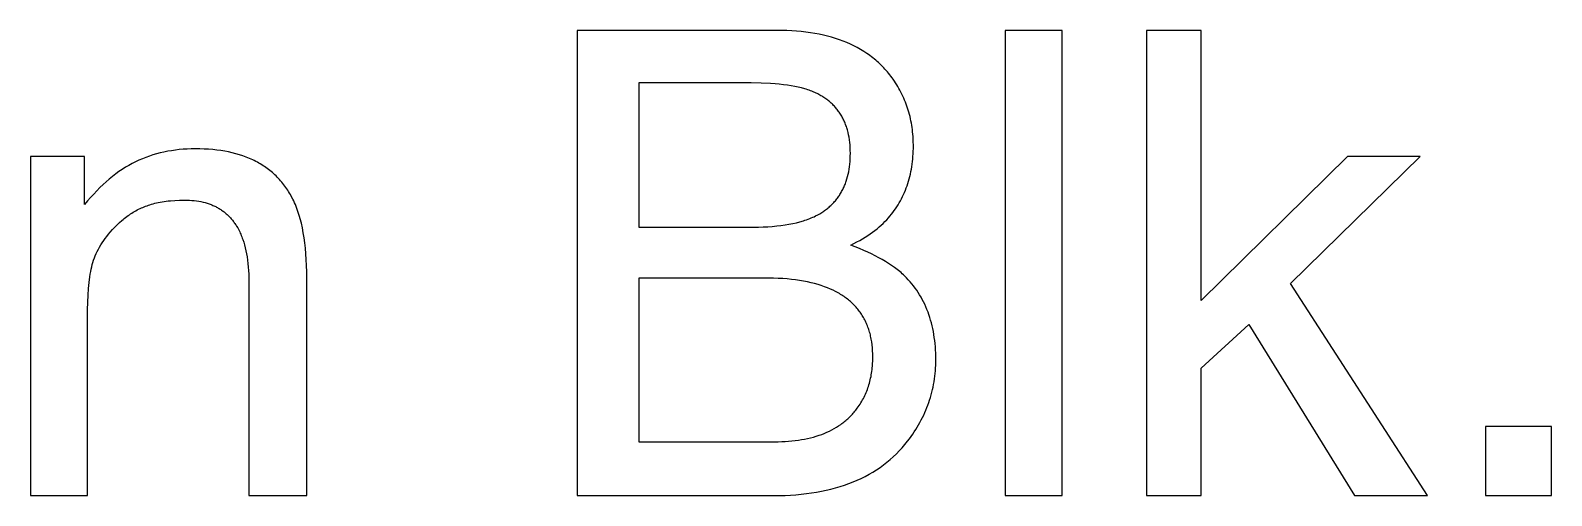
# Model space of a CAD drawing. Header units: metres. Extents: x 0 to 2861, y -1 to 1496.
# Drawn here: x 2.551 to 3.532, y 27.413 to 27.713 of the extents above; entities that cross this region are included whole.
import ezdxf

# ---------------------------------------------------------------- set-up
doc = ezdxf.new("R2010")
doc.units = ezdxf.units.M
doc.layers.add('Default', color=18, linetype='Continuous')

msp = doc.modelspace()

# ---------------------------------------------------------------- linework, layer by layer
at = {"layer": 'Default'}
for points in [[(3.03264, 27.71261), (2.90378, 27.71261)], [(2.90378, 27.71261), (2.90378, 27.41261)], [(3.08043, 27.57415), (3.08237, 27.57515), (3.08425, 27.57616), (3.08607, 27.57719), (3.08783, 27.57823), (3.08954, 27.57928), (3.09119, 27.58035), (3.09278, 27.58143), (3.09432, 27.58252), (3.09579, 27.58362), (3.09721, 27.58474), (3.09858, 27.58587), (3.09988, 27.58701), (3.10113, 27.58817), (3.10232, 27.58934), (3.10345, 27.59052), (3.10453, 27.59171), (3.10552, 27.59286), (3.10648, 27.59402), (3.10741, 27.59521), (3.10831, 27.59641), (3.10918, 27.59764), (3.11001, 27.59888), (3.11081, 27.60015), (3.11159, 27.60144), (3.11233, 27.60274), (3.11304, 27.60407), (3.11371, 27.60541), (3.11436, 27.60678), (3.11497, 27.60816), (3.11556, 27.60957), (3.11611, 27.61099), (3.11663, 27.61244), (3.11712, 27.6139), (3.11757, 27.61539), (3.118, 27.61689), (3.11839, 27.61842), (3.11875, 27.61996), (3.11909, 27.62153), (3.11938, 27.62311), (3.11965, 27.62472), (3.11989, 27.62634), (3.12009, 27.62799), (3.12027, 27.62965), (3.12041, 27.63133), (3.12052, 27.63304), (3.1206, 27.63476), (3.12065, 27.63651), (3.12066, 27.63827), (3.12061, 27.64129), (3.12055, 27.64278), (3.12046, 27.64426), (3.12034, 27.64573), (3.1202, 27.64718), (3.12004, 27.64863), (3.11984, 27.65007), (3.11963, 27.65149), (3.11938, 27.6529), (3.11912, 27.6543), (3.11882, 27.65569), (3.1185, 27.65707), (3.11816, 27.65844), (3.11779, 27.6598), (3.11739, 27.66114), (3.11697, 27.66248), (3.11653, 27.6638), (3.11605, 27.66511), (3.11556, 27.66642), (3.11503, 27.66771), (3.11448, 27.66898), (3.11391, 27.67025), (3.11331, 27.67151), (3.11268, 27.67275), (3.11203, 27.67399), (3.11136, 27.67521), (3.11065, 27.67642), (3.10993, 27.67762), (3.10917, 27.67881), (3.1084, 27.67999), (3.10759, 27.68116), (3.10689, 27.68213), (3.10617, 27.68309), (3.10544, 27.68404), (3.10469, 27.68497), (3.10393, 27.68588), (3.10315, 27.68678), (3.10236, 27.68766), (3.10155, 27.68853), (3.10073, 27.68938), (3.09989, 27.69022), (3.09904, 27.69104), (3.09817, 27.69185), (3.09729, 27.69264), (3.0964, 27.69341), (3.09549, 27.69417), (3.09456, 27.69492), (3.09362, 27.69565), (3.09266, 27.69636), (3.09169, 27.69706), (3.09071, 27.69774), (3.08869, 27.69906), (3.08662, 27.70032), (3.08448, 27.70152), (3.08229, 27.70266), (3.08004, 27.70373), (3.07772, 27.70475), (3.07535, 27.7057), (3.07292, 27.70659), (3.07043, 27.70742), (3.06788, 27.70819), (3.06527, 27.70889), (3.0626, 27.70954), (3.05987, 27.71012), (3.05708, 27.71064), (3.05424, 27.7111), (3.05133, 27.7115), (3.04836, 27.71184), (3.04534, 27.71212), (3.04225, 27.71233), (3.03911, 27.71249), (3.03591, 27.71258), (3.03264, 27.71261)], [(3.17988, 27.71261), (3.17988, 27.41261)], [(3.21664, 27.71261), (3.17988, 27.71261)], [(3.21664, 27.41261), (3.21664, 27.71261)], [(3.27097, 27.71261), (3.27097, 27.41261)], [(3.3063, 27.71261), (3.27097, 27.71261)], [(3.3063, 27.53841), (3.3063, 27.71261)], [(3.0161, 27.67871), (2.9436, 27.67871)], [(2.9436, 27.67871), (2.9436, 27.58579)], [(3.01753, 27.58579), (3.0207, 27.58581), (3.02378, 27.5859), (3.02678, 27.58604), (3.02968, 27.58623), (3.0325, 27.58648), (3.03522, 27.58679), (3.03786, 27.58716), (3.0404, 27.58757), (3.04286, 27.58805), (3.04523, 27.58858), (3.04751, 27.58917), (3.04969, 27.58981), (3.05076, 27.59015), (3.05179, 27.59051), (3.05281, 27.59088), (3.0538, 27.59126), (3.05478, 27.59166), (3.05573, 27.59207), (3.05665, 27.59249), (3.05756, 27.59293), (3.05894, 27.59365), (3.06028, 27.59441), (3.06157, 27.5952), (3.0622, 27.59561), (3.06282, 27.59602), (3.06343, 27.59645), (3.06403, 27.59688), (3.06462, 27.59733), (3.06519, 27.59778), (3.06576, 27.59824), (3.06631, 27.59871), (3.06685, 27.59919), (3.06738, 27.59967), (3.06791, 27.60017), (3.06842, 27.60067), (3.06892, 27.60119), (3.0694, 27.60171), (3.06988, 27.60224), (3.07035, 27.60278), (3.0708, 27.60333), (3.07125, 27.60389), (3.07168, 27.60445), (3.0721, 27.60503), (3.07251, 27.60561), (3.07291, 27.6062), (3.0733, 27.6068), (3.07368, 27.60741), (3.07405, 27.60803), (3.07441, 27.60866), (3.07475, 27.6093), (3.07509, 27.60994), (3.07541, 27.61059), (3.07572, 27.61126), (3.07602, 27.61193), (3.07631, 27.61261), (3.07659, 27.6133), (3.07686, 27.61399), (3.07712, 27.6147), (3.07737, 27.61542), (3.07783, 27.61687), (3.07824, 27.61836), (3.07862, 27.61989), (3.07895, 27.62145), (3.07923, 27.62305), (3.07947, 27.62468), (3.07967, 27.62635), (3.07982, 27.62805), (3.07993, 27.62979), (3.08, 27.63156), (3.08002, 27.63337), (3.08, 27.63519), (3.07993, 27.63697), (3.07981, 27.63872), (3.07965, 27.64042), (3.07944, 27.64209), (3.07918, 27.64372), (3.07888, 27.64532), (3.07853, 27.64687), (3.07813, 27.64839), (3.07792, 27.64914), (3.07769, 27.64988), (3.07745, 27.6506), (3.0772, 27.65132), (3.07694, 27.65203), (3.07666, 27.65273), (3.07638, 27.65342), (3.07608, 27.6541), (3.07577, 27.65477), (3.07545, 27.65543), (3.07512, 27.65608), (3.07477, 27.65672), (3.07442, 27.65736), (3.07405, 27.65798), (3.07367, 27.65859), (3.07328, 27.6592), (3.07288, 27.65979), (3.07246, 27.66038), (3.07204, 27.66096), (3.0716, 27.66152), (3.07115, 27.66208), (3.07069, 27.66263), (3.07022, 27.66317), (3.06973, 27.6637), (3.06924, 27.66422), (3.06873, 27.66473), (3.06821, 27.66523), (3.06768, 27.66573), (3.06714, 27.66621), (3.06658, 27.66668), (3.06602, 27.66715), (3.06544, 27.6676), (3.06485, 27.66805), (3.06425, 27.66849), (3.06363, 27.66891), (3.06301, 27.66933), (3.06237, 27.66974), (3.06173, 27.67014), (3.06107, 27.67053), (3.0604, 27.67091), (3.05971, 27.67128), (3.05902, 27.67164), (3.0576, 27.67233), (3.05613, 27.67299), (3.05527, 27.67334), (3.05439, 27.67368), (3.05349, 27.67401), (3.05255, 27.67433), (3.0516, 27.67464), (3.05061, 27.67493), (3.04857, 27.67549), (3.04643, 27.676), (3.04418, 27.67647), (3.04183, 27.6769), (3.03938, 27.67728), (3.03683, 27.67761), (3.03417, 27.6779), (3.03142, 27.67815), (3.02856, 27.67835), (3.02253, 27.67862), (3.0161, 27.67871)], [(2.72937, 27.55291), (2.72934, 27.55698), (2.72923, 27.56094), (2.72906, 27.56478), (2.72881, 27.56849), (2.7285, 27.57209), (2.72811, 27.57557), (2.72765, 27.57892), (2.72713, 27.58216), (2.72653, 27.58528), (2.72586, 27.58828), (2.72513, 27.59116), (2.72473, 27.59255), (2.72432, 27.59392), (2.72389, 27.59525), (2.72344, 27.59656), (2.72298, 27.59783), (2.72249, 27.59908), (2.72199, 27.60029), (2.72148, 27.60148), (2.72094, 27.60263), (2.72039, 27.60376), (2.71934, 27.60576), (2.71879, 27.60673), (2.71823, 27.60769), (2.71765, 27.60863), (2.71706, 27.60956), (2.71645, 27.61047), (2.71583, 27.61137), (2.7152, 27.61225), (2.71455, 27.61311), (2.71388, 27.61396), (2.7132, 27.61479), (2.7125, 27.61561), (2.71179, 27.61641), (2.71107, 27.6172), (2.71033, 27.61796), (2.70958, 27.61872), (2.70881, 27.61945), (2.70802, 27.62018), (2.70723, 27.62088), (2.70641, 27.62157), (2.70559, 27.62225), (2.70474, 27.6229), (2.70389, 27.62355), (2.70301, 27.62417), (2.70213, 27.62478), (2.70122, 27.62538), (2.70031, 27.62596), (2.69938, 27.62652), (2.69843, 27.62707), (2.69747, 27.6276), (2.69649, 27.62811), (2.6955, 27.62861), (2.6945, 27.62909), (2.69348, 27.62956), (2.69245, 27.63001), (2.6914, 27.63045), (2.69033, 27.63087), (2.68816, 27.63166), (2.68593, 27.63239), (2.68364, 27.63306), (2.68129, 27.63366), (2.67888, 27.6342), (2.67641, 27.63468), (2.67389, 27.63509), (2.6713, 27.63544), (2.66866, 27.63572), (2.66595, 27.63594), (2.66319, 27.6361), (2.66037, 27.6362), (2.65749, 27.63623), (2.65485, 27.6362), (2.65224, 27.6361), (2.64966, 27.63594), (2.64711, 27.63571), (2.64459, 27.63541), (2.64211, 27.63505), (2.63965, 27.63463), (2.63722, 27.63414), (2.63482, 27.63358), (2.63246, 27.63296), (2.63012, 27.63227), (2.62781, 27.63152), (2.62554, 27.6307), (2.62329, 27.62982), (2.62108, 27.62887), (2.61889, 27.62786), (2.61673, 27.62677), (2.61458, 27.62559), (2.61245, 27.62434), (2.61033, 27.62299), (2.60822, 27.62157), (2.60613, 27.62005), (2.60405, 27.61846), (2.60199, 27.61678), (2.59994, 27.61501), (2.59791, 27.61316), (2.59589, 27.61123), (2.59389, 27.60921), (2.5919, 27.6071), (2.58992, 27.60492), (2.58796, 27.60264), (2.58601, 27.60029)], [(2.58601, 27.63133), (2.55109, 27.63133)], [(2.55109, 27.63133), (2.55109, 27.41261)], [(2.58601, 27.60029), (2.58601, 27.63133)], [(3.40065, 27.63133), (3.3063, 27.53841)], [(3.36389, 27.54944), (3.44762, 27.63133)], [(3.44762, 27.63133), (3.40065, 27.63133)], [(2.58785, 27.52718), (2.58789, 27.53238), (2.58802, 27.53728), (2.58824, 27.54187), (2.58854, 27.54614), (2.58893, 27.55011), (2.5894, 27.55377), (2.58967, 27.55548), (2.58996, 27.55712), (2.59027, 27.55868), (2.59061, 27.56016), (2.59098, 27.5616), (2.5914, 27.56303), (2.59187, 27.56446), (2.59239, 27.56588), (2.59296, 27.5673), (2.59358, 27.56871), (2.59425, 27.57012), (2.59497, 27.57152), (2.59574, 27.57291), (2.59657, 27.5743), (2.59744, 27.57568), (2.59836, 27.57706), (2.59933, 27.57844), (2.60036, 27.5798), (2.60143, 27.58116), (2.60255, 27.58252), (2.604, 27.58417), (2.60547, 27.58575), (2.60697, 27.58726), (2.6085, 27.5887), (2.61006, 27.59007), (2.61085, 27.59072), (2.61165, 27.59136), (2.61245, 27.59199), (2.61326, 27.59259), (2.61408, 27.59318), (2.61491, 27.59375), (2.61574, 27.5943), (2.61658, 27.59484), (2.61743, 27.59536), (2.61828, 27.59586), (2.61915, 27.59634), (2.62002, 27.59681), (2.62089, 27.59725), (2.62178, 27.59768), (2.62267, 27.5981), (2.62356, 27.59849), (2.62447, 27.59887), (2.62538, 27.59923), (2.6263, 27.59957), (2.62723, 27.59989), (2.62816, 27.6002), (2.6291, 27.60049)], [(2.6291, 27.60049), (2.63017, 27.60081), (2.63127, 27.60111), (2.63241, 27.60139), (2.63358, 27.60165), (2.63479, 27.60189), (2.63604, 27.60211), (2.63733, 27.60231), (2.63865, 27.60248), (2.64001, 27.60264), (2.6414, 27.60277), (2.6443, 27.60298), (2.64735, 27.6031), (2.65055, 27.60315), (2.65214, 27.60313), (2.6537, 27.60307), (2.65523, 27.60297), (2.65673, 27.60283), (2.6582, 27.60265), (2.65963, 27.60243), (2.66104, 27.60217), (2.66242, 27.60187), (2.66376, 27.60153), (2.66507, 27.60115), (2.66572, 27.60095), (2.66635, 27.60073), (2.66698, 27.60051), (2.6676, 27.60027), (2.66822, 27.60003), (2.66882, 27.59978), (2.66942, 27.59951), (2.67001, 27.59924), (2.67059, 27.59895), (2.67117, 27.59866), (2.67174, 27.59835), (2.67229, 27.59804), (2.67285, 27.59772), (2.67339, 27.59738), (2.67393, 27.59704), (2.67445, 27.59668), (2.67497, 27.59632), (2.67549, 27.59595), (2.67599, 27.59556), (2.67649, 27.59517), (2.67698, 27.59476), (2.67746, 27.59435), (2.67793, 27.59393), (2.6784, 27.59349), (2.67886, 27.59305), (2.67931, 27.5926), (2.67975, 27.59213), (2.68018, 27.59166), (2.68061, 27.59117), (2.68103, 27.59068), (2.68144, 27.59018), (2.68184, 27.58966), (2.68224, 27.58914), (2.68263, 27.58861), (2.68301, 27.58806), (2.68338, 27.58751), (2.68374, 27.58695), (2.6841, 27.58637), (2.68479, 27.5852), (2.68545, 27.58398), (2.68608, 27.58272), (2.68644, 27.58195), (2.6868, 27.58116), (2.68714, 27.58036), (2.68747, 27.57954), (2.68779, 27.57871), (2.68809, 27.57786), (2.68867, 27.57611), (2.6892, 27.57431), (2.68969, 27.57244), (2.69013, 27.57052), (2.69052, 27.56853), (2.69087, 27.56648), (2.69117, 27.56438), (2.69142, 27.56221), (2.69163, 27.55998), (2.69179, 27.55769), (2.69191, 27.55534), (2.69198, 27.55293), (2.692, 27.55046)], [(2.9436, 27.58579), (3.01753, 27.58579)], [(3.0306, 27.41261), (3.03427, 27.41264), (3.03788, 27.41275), (3.04142, 27.41292), (3.0449, 27.41316), (3.04832, 27.41347), (3.05168, 27.41384), (3.05498, 27.41429), (3.05821, 27.4148), (3.06138, 27.41539), (3.06448, 27.41604), (3.06753, 27.41676), (3.07051, 27.41755), (3.07343, 27.41841), (3.07628, 27.41933), (3.07908, 27.42033), (3.08181, 27.42139), (3.08448, 27.42252), (3.08708, 27.42372), (3.08962, 27.42499), (3.09211, 27.42633), (3.09452, 27.42774), (3.09688, 27.42921), (3.09917, 27.43075), (3.1014, 27.43237), (3.10357, 27.43405), (3.10567, 27.4358), (3.10771, 27.43761), (3.10969, 27.4395), (3.11161, 27.44146), (3.11346, 27.44348), (3.11526, 27.44557), (3.11699, 27.44773), (3.1181, 27.44921), (3.11919, 27.45069), (3.12023, 27.45219), (3.12124, 27.45369), (3.12222, 27.45521), (3.12316, 27.45673), (3.12407, 27.45827), (3.12494, 27.45982), (3.12577, 27.46138), (3.12657, 27.46295), (3.12733, 27.46453), (3.12806, 27.46612), (3.12875, 27.46773), (3.12941, 27.46934), (3.13003, 27.47096), (3.13062, 27.4726), (3.13117, 27.47424), (3.13168, 27.4759), (3.13216, 27.47757), (3.1326, 27.47924), (3.13301, 27.48093), (3.13339, 27.48263), (3.13372, 27.48434), (3.13402, 27.48606), (3.13429, 27.4878), (3.13452, 27.48954), (3.13472, 27.49129), (3.13488, 27.49305), (3.135, 27.49483), (3.13509, 27.49662), (3.13514, 27.49841), (3.13516, 27.50022), (3.13514, 27.50236), (3.13508, 27.50447), (3.13498, 27.50656), (3.13484, 27.50861), (3.13467, 27.51064), (3.13445, 27.51264), (3.13419, 27.5146), (3.1339, 27.51654), (3.13356, 27.51845), (3.13319, 27.52033), (3.13277, 27.52218), (3.13232, 27.52401), (3.13182, 27.5258), (3.13129, 27.52756), (3.13072, 27.5293), (3.13011, 27.531), (3.12945, 27.53268), (3.12876, 27.53433), (3.12803, 27.53595), (3.12726, 27.53754), (3.12645, 27.5391), (3.1256, 27.54063), (3.12472, 27.54213), (3.12379, 27.5436), (3.12282, 27.54505), (3.12181, 27.54646), (3.12077, 27.54785), (3.11968, 27.5492), (3.11856, 27.55053), (3.11739, 27.55183), (3.11619, 27.5531), (3.11494, 27.55434), (3.11422, 27.55502), (3.11347, 27.55571), (3.1127, 27.55638), (3.1119, 27.55706), (3.11024, 27.55839), (3.1085, 27.55971), (3.10666, 27.56101), (3.10473, 27.56229), (3.10271, 27.56356), (3.1006, 27.5648), (3.09839, 27.56603), (3.0961, 27.56724), (3.09372, 27.56844), (3.09124, 27.56962), (3.08867, 27.57077), (3.08602, 27.57192), (3.08043, 27.57415)], [(2.692, 27.55046), (2.692, 27.41261)], [(2.72937, 27.41261), (2.72937, 27.55291)], [(3.02427, 27.55291), (2.9436, 27.55291)], [(2.9436, 27.55291), (2.9436, 27.44733)], [(3.03121, 27.44733), (3.03353, 27.44735), (3.0358, 27.44741), (3.03803, 27.44752), (3.04022, 27.44766), (3.04237, 27.44785), (3.04447, 27.44809), (3.04654, 27.44836), (3.04856, 27.44868), (3.05054, 27.44904), (3.05248, 27.44944), (3.05437, 27.44988), (3.05623, 27.45037), (3.05804, 27.4509), (3.05981, 27.45147), (3.06154, 27.45208), (3.06322, 27.45274), (3.06487, 27.45343), (3.06647, 27.45417), (3.06803, 27.45496), (3.06955, 27.45578), (3.07103, 27.45665), (3.07246, 27.45756), (3.07386, 27.45851), (3.07454, 27.459), (3.07521, 27.4595), (3.07587, 27.46001), (3.07652, 27.46054), (3.07716, 27.46107), (3.07779, 27.46162), (3.0784, 27.46217), (3.07901, 27.46274), (3.07961, 27.46331), (3.0802, 27.4639), (3.08077, 27.4645), (3.08134, 27.4651), (3.08189, 27.46572), (3.08244, 27.46635), (3.08297, 27.46699), (3.0835, 27.46764), (3.08401, 27.4683), (3.08451, 27.46897), (3.08513, 27.46983), (3.08573, 27.47071), (3.0863, 27.47159), (3.08686, 27.47248), (3.0874, 27.47339), (3.08791, 27.4743), (3.08841, 27.47523), (3.08889, 27.47617), (3.08935, 27.47712), (3.08979, 27.47808), (3.09021, 27.47906), (3.09061, 27.48004), (3.09099, 27.48103), (3.09135, 27.48204), (3.0917, 27.48306), (3.09202, 27.48409), (3.09232, 27.48512), (3.09261, 27.48618), (3.09287, 27.48724), (3.09311, 27.48831), (3.09334, 27.48939), (3.09354, 27.49049), (3.09373, 27.4916), (3.0939, 27.49271), (3.09404, 27.49384), (3.09417, 27.49498), (3.09428, 27.49613), (3.09436, 27.4973), (3.09448, 27.49965), (3.09452, 27.50206), (3.09449, 27.50408), (3.09441, 27.50606), (3.09426, 27.508), (3.09406, 27.5099), (3.09381, 27.51176), (3.09349, 27.51358), (3.09332, 27.51447), (3.09312, 27.51536), (3.09292, 27.51623), (3.0927, 27.51709), (3.09246, 27.51795), (3.09221, 27.51879), (3.09195, 27.51962), (3.09167, 27.52044), (3.09138, 27.52126), (3.09107, 27.52206), (3.09075, 27.52285), (3.09041, 27.52363), (3.09006, 27.52441), (3.0897, 27.52517), (3.08932, 27.52592), (3.08893, 27.52666), (3.08852, 27.52739), (3.0881, 27.52811), (3.08767, 27.52882), (3.08722, 27.52952), (3.08676, 27.53021), (3.08628, 27.5309), (3.08579, 27.53157), (3.08528, 27.53223), (3.08476, 27.53288), (3.08423, 27.53351), (3.08368, 27.53414), (3.08311, 27.53476), (3.08254, 27.53537), (3.08194, 27.53597), (3.08134, 27.53656), (3.08072, 27.53714), (3.08008, 27.53771), (3.07943, 27.53827), (3.07877, 27.53881), (3.07809, 27.53935), (3.0774, 27.53988), (3.0767, 27.5404), (3.07598, 27.54091), (3.07524, 27.5414), (3.07449, 27.54189), (3.07373, 27.54237), (3.07295, 27.54283), (3.07216, 27.54329), (3.07054, 27.54417), (3.06885, 27.54501), (3.06711, 27.54582), (3.06532, 27.54658), (3.06334, 27.54734), (3.06128, 27.54806), (3.05915, 27.54873), (3.05693, 27.54935), (3.05464, 27.54992), (3.05227, 27.55043), (3.04982, 27.5509), (3.04729, 27.55132), (3.04469, 27.5517), (3.04201, 27.55202), (3.03925, 27.55229), (3.03641, 27.55251), (3.03349, 27.55268), (3.03049, 27.55281), (3.02427, 27.55291)], [(3.45232, 27.41261), (3.36389, 27.54944)], [(2.58785, 27.41261), (2.58785, 27.52718)], [(3.3063, 27.4947), (3.33713, 27.52289)], [(3.33713, 27.52289), (3.40534, 27.41261)], [(3.3063, 27.41261), (3.3063, 27.4947)], [(3.48969, 27.45713), (3.48969, 27.41261)], [(3.53237, 27.45713), (3.48969, 27.45713)], [(3.53237, 27.41261), (3.53237, 27.45713)], [(2.9436, 27.44733), (3.03121, 27.44733)], [(2.55109, 27.41261), (2.58785, 27.41261)], [(2.692, 27.41261), (2.72937, 27.41261)], [(2.90378, 27.41261), (3.0306, 27.41261)], [(3.17988, 27.41261), (3.21664, 27.41261)], [(3.27097, 27.41261), (3.3063, 27.41261)], [(3.40534, 27.41261), (3.45232, 27.41261)], [(3.48969, 27.41261), (3.53237, 27.41261)]]:
    msp.add_lwpolyline(points, dxfattribs=at)

doc.saveas('drawing.dxf')
